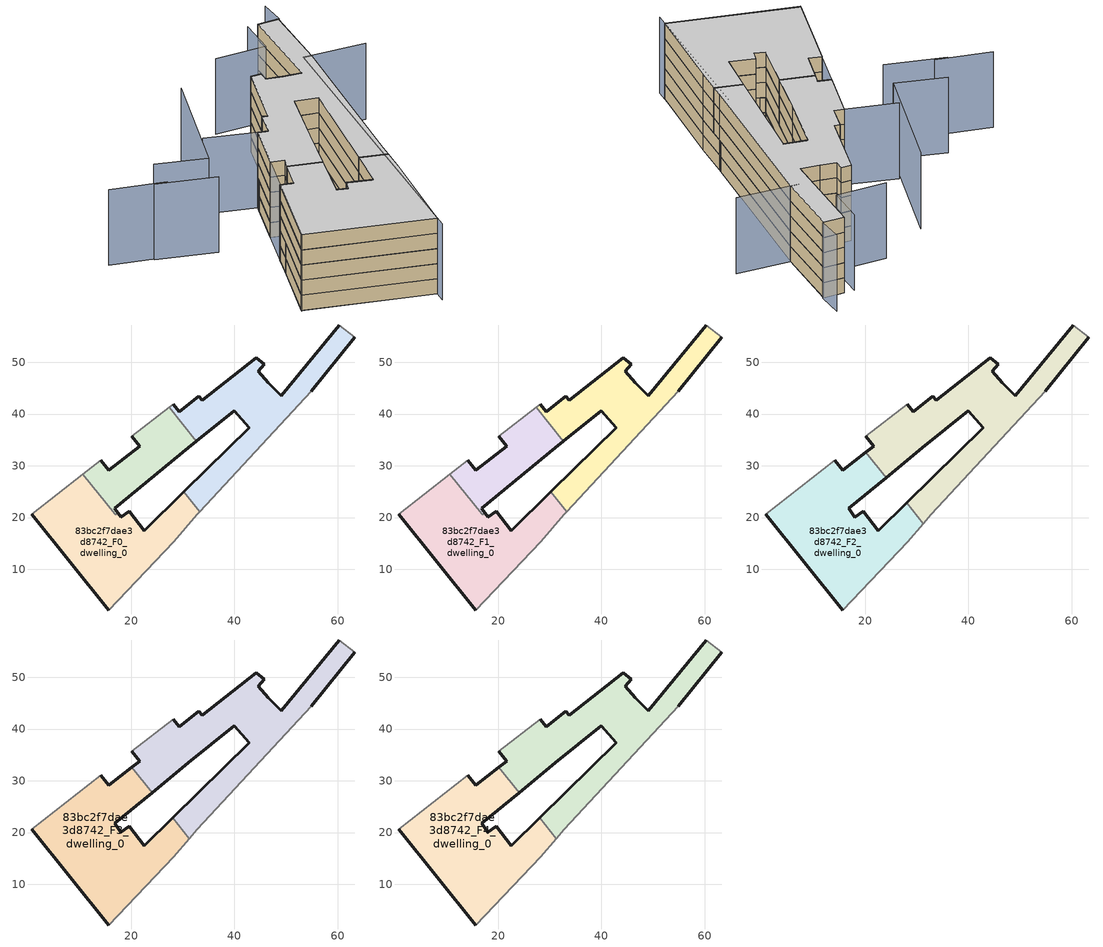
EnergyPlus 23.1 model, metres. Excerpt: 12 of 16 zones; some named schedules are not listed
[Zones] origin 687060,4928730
83bc2f7dae3d8742_F0_dwelling_0
 floor ground (EU_floor_Construction): 28.24,15.36 32.85,20.59 33.3,21.08 30.18,24.96 22.54,17.43 19.67,21.21 18.06,20.07 17.98,20.19 17.81,20.43 17.48,20.89 17.02,20.52 10.72,28.34 0.79,20.61 15.67,2.12 z0
 wall outside (EU_wall_Construction): 15.67,2.12 0.79,20.61 / 17.48,20.89 17.81,20.43 17.98,20.19 18.06,20.07 19.67,21.21 22.54,17.43 30.18,24.96 z0:3
 wall to 83bc2f7dae3d8742_F0_dwelling_2 (EU_wall_Construction): 30.18,24.96 33.3,21.08 z0:3
 wall adiabatic (EU_wall_Construction): 33.3,21.08 32.85,20.59 28.24,15.36 15.67,2.12 / 0.79,20.61 10.72,28.34 z0:3
 wall to 83bc2f7dae3d8742_F0_dwelling_1 (EU_wall_Construction): 10.72,28.34 16.82,20.77 16.83,20.75 17.02,20.52 17.48,20.89 z0:3
83bc2f7dae3d8742_F0_dwelling_1
 floor ground (EU_floor_Construction): 31.08,33.46 32.64,34.73 27.36,41.29 20.17,35.7 21.7,33.77 15.69,29.12 14.19,31.05 10.72,28.34 16.82,20.77 16.83,20.75 17.02,20.52 17.48,20.89 16.96,21.63 16.88,21.75 z0
 wall outside (EU_wall_Construction): 14.19,31.05 15.69,29.12 21.7,33.77 20.17,35.7 / 32.64,34.73 31.08,33.46 16.88,21.75 16.96,21.63 17.48,20.89 z0:3
 wall adiabatic (EU_wall_Construction): 10.72,28.34 14.19,31.05 / 20.17,35.7 27.36,41.29 z0:3
 wall to 83bc2f7dae3d8742_F0_dwelling_2 (EU_wall_Construction): 27.36,41.29 32.64,34.73 z0:3
83bc2f7dae3d8742_F0_dwelling_2
 floor ground (EU_floor_Construction): 54.81,44.43 63.28,54.83 60.23,57.22 49.05,43.57 46.54,46.03 44.63,48.32 45.74,49.68 44.23,50.91 33.76,42.65 33.11,43.47 29.3,40.46 28.14,41.88 27.36,41.29 32.64,34.73 39.94,40.67 42.83,37.4 30.43,25.2 30.18,24.96 33.3,21.08 z0
 wall outside (EU_wall_Construction): 28.14,41.88 29.3,40.46 33.11,43.47 33.76,42.65 44.23,50.91 45.74,49.68 44.63,48.32 46.54,46.03 49.05,43.57 60.23,57.22 / 63.28,54.83 54.81,44.43 / 30.18,24.96 30.43,25.2 42.83,37.4 39.94,40.67 32.64,34.73 z0:3
 wall adiabatic (EU_wall_Construction): 27.36,41.29 28.14,41.88 / 60.23,57.22 63.28,54.83 / 54.81,44.43 33.3,21.08 z0:3
83bc2f7dae3d8742_F1_dwelling_0
 floor to 83bc2f7dae3d8742_F0_dwelling_0 (EU_floor_Construction): 28.24,15.36 32.85,20.59 33.3,21.08 30.18,24.96 22.54,17.43 19.67,21.21 18.06,20.07 17.98,20.19 17.81,20.43 17.48,20.89 17.02,20.52 10.72,28.34 0.79,20.61 15.67,2.12 z3
 wall outside (EU_wall_Construction): 15.67,2.12 0.79,20.61 / 17.48,20.89 17.81,20.43 17.98,20.19 18.06,20.07 19.67,21.21 22.54,17.43 30.18,24.96 z3:6
 wall to 83bc2f7dae3d8742_F1_dwelling_2 (EU_wall_Construction): 30.18,24.96 33.3,21.08 z3:6
 wall adiabatic (EU_wall_Construction): 33.3,21.08 32.85,20.59 28.24,15.36 15.67,2.12 / 0.79,20.61 10.72,28.34 z3:6
 wall to 83bc2f7dae3d8742_F1_dwelling_1 (EU_wall_Construction): 10.72,28.34 16.82,20.77 16.83,20.75 17.02,20.52 17.48,20.89 z3:6
83bc2f7dae3d8742_F1_dwelling_1
 floor to 83bc2f7dae3d8742_F0_dwelling_1 (EU_floor_Construction): 31.08,33.46 32.64,34.73 27.36,41.29 20.17,35.7 21.7,33.77 15.69,29.12 14.19,31.05 10.72,28.34 16.82,20.77 16.83,20.75 17.02,20.52 17.48,20.89 16.96,21.63 16.88,21.75 z3
 wall outside (EU_wall_Construction): 14.19,31.05 15.69,29.12 21.7,33.77 20.17,35.7 / 32.64,34.73 31.08,33.46 16.88,21.75 16.96,21.63 17.48,20.89 z3:6
 wall adiabatic (EU_wall_Construction): 10.72,28.34 14.19,31.05 / 20.17,35.7 27.36,41.29 z3:6
 wall to 83bc2f7dae3d8742_F1_dwelling_2 (EU_wall_Construction): 27.36,41.29 32.64,34.73 z3:6
83bc2f7dae3d8742_F1_dwelling_2
 floor to 83bc2f7dae3d8742_F0_dwelling_2 (EU_floor_Construction): 54.81,44.43 63.28,54.83 60.23,57.22 49.05,43.57 46.54,46.03 44.63,48.32 45.74,49.68 44.23,50.91 33.76,42.65 33.11,43.47 29.3,40.46 28.14,41.88 27.36,41.29 32.64,34.73 39.94,40.67 42.83,37.4 30.43,25.2 30.18,24.96 33.3,21.08 z3
 wall outside (EU_wall_Construction): 28.14,41.88 29.3,40.46 33.11,43.47 33.76,42.65 44.23,50.91 45.74,49.68 44.63,48.32 46.54,46.03 49.05,43.57 60.23,57.22 / 63.28,54.83 54.81,44.43 / 30.18,24.96 30.43,25.2 42.83,37.4 39.94,40.67 32.64,34.73 z3:6
 wall adiabatic (EU_wall_Construction): 27.36,41.29 28.14,41.88 / 60.23,57.22 63.28,54.83 / 54.81,44.43 33.3,21.08 z3:6
83bc2f7dae3d8742_F2_dwelling_0
 floor to 83bc2f7dae3d8742_F1_dwelling_0 (EU_floor_Construction): 28.24,15.36 31.29,18.82 28.04,22.85 22.54,17.43 19.67,21.21 18.06,20.07 17.98,20.19 17.81,20.43 17.48,20.89 17.02,20.52 10.72,28.34 0.79,20.61 15.67,2.12 z6
 floor to 83bc2f7dae3d8742_F1_dwelling_1 (EU_floor_Construction): 17.48,20.89 16.96,21.63 16.88,21.75 24.11,27.72 20.18,32.6 15.69,29.12 14.19,31.05 10.72,28.34 16.82,20.77 16.83,20.76 17.02,20.52 z6
 wall outside (EU_wall_Construction): 14.19,31.05 15.69,29.12 20.18,32.6 / 24.11,27.72 16.88,21.75 18.06,20.07 19.67,21.21 22.54,17.43 28.04,22.85 / 15.67,2.12 0.79,20.61 z6:9
 wall adiabatic (EU_wall_Construction): 0.79,20.61 14.19,31.05 / 31.29,18.82 28.24,15.36 15.67,2.12 z6:9
 wall to 83bc2f7dae3d8742_F2_dwelling_1 (EU_wall_Construction): 20.18,32.6 24.11,27.72 / 28.04,22.85 31.29,18.82 z6:9
83bc2f7dae3d8742_F2_dwelling_1
 floor to 83bc2f7dae3d8742_F1_dwelling_1 (EU_floor_Construction): 31.08,33.46 32.64,34.73 27.36,41.29 20.17,35.7 21.7,33.77 20.18,32.6 24.11,27.72 z6
 floor to 83bc2f7dae3d8742_F1_dwelling_2 (EU_floor_Construction): 54.81,44.43 63.28,54.83 60.23,57.22 49.05,43.57 46.54,46.03 44.63,48.32 45.74,49.68 44.23,50.91 33.76,42.65 33.11,43.47 29.3,40.46 28.14,41.88 27.36,41.29 32.64,34.73 39.94,40.67 42.83,37.4 30.24,25.02 30.18,24.96 33.3,21.08 z6
 floor to 83bc2f7dae3d8742_F1_dwelling_0 (EU_floor_Construction): 32.85,20.59 33.3,21.08 30.18,24.96 28.04,22.85 31.29,18.82 z6
 wall outside (EU_wall_Construction): 28.04,22.85 42.83,37.4 39.94,40.67 31.08,33.46 24.11,27.72 / 20.18,32.6 21.7,33.77 20.17,35.7 / 28.14,41.88 29.3,40.46 33.11,43.47 33.76,42.65 44.23,50.91 45.74,49.68 44.63,48.32 46.54,46.03 49.05,43.57 60.23,57.22 / 63.28,54.83 54.81,44.43 z6:9
 wall adiabatic (EU_wall_Construction): 20.17,35.7 28.14,41.88 / 60.23,57.22 63.28,54.83 / 54.81,44.43 32.85,20.59 31.29,18.82 z6:9
83bc2f7dae3d8742_F3_dwelling_0
 floor to 83bc2f7dae3d8742_F2_dwelling_0 (EU_floor_Construction): 28.24,15.36 31.29,18.82 28.04,22.85 22.54,17.43 19.67,21.21 18.06,20.07 16.88,21.75 24.11,27.72 20.18,32.6 15.69,29.12 14.19,31.05 0.79,20.61 15.67,2.12 z9
 wall outside (EU_wall_Construction): 14.19,31.05 15.69,29.12 20.18,32.6 / 24.11,27.72 16.88,21.75 18.06,20.07 19.67,21.21 22.54,17.43 28.04,22.85 / 15.67,2.12 0.79,20.61 z9:12
 wall adiabatic (EU_wall_Construction): 0.79,20.61 14.19,31.05 / 31.29,18.82 28.24,15.36 15.67,2.12 z9:12
 wall to 83bc2f7dae3d8742_F3_dwelling_1 (EU_wall_Construction): 20.18,32.6 24.11,27.72 / 28.04,22.85 31.29,18.82 z9:12
83bc2f7dae3d8742_F3_dwelling_1
 floor to 83bc2f7dae3d8742_F2_dwelling_1 (EU_floor_Construction): 54.81,44.43 63.28,54.83 60.23,57.22 49.05,43.57 46.54,46.03 44.63,48.32 45.74,49.68 44.23,50.91 33.76,42.65 33.11,43.47 29.3,40.46 28.14,41.88 20.17,35.7 21.7,33.77 20.18,32.6 24.11,27.72 31.08,33.46 39.94,40.67 42.83,37.4 28.04,22.85 31.29,18.82 32.85,20.59 z9
 wall outside (EU_wall_Construction): 28.04,22.85 42.83,37.4 39.94,40.67 31.08,33.46 24.11,27.72 / 20.18,32.6 21.7,33.77 20.17,35.7 / 28.14,41.88 29.3,40.46 33.11,43.47 33.76,42.65 44.23,50.91 45.74,49.68 44.63,48.32 46.54,46.03 49.05,43.57 60.23,57.22 / 63.28,54.83 54.81,44.43 z9:12
 wall adiabatic (EU_wall_Construction): 20.17,35.7 28.14,41.88 / 60.23,57.22 63.28,54.83 / 54.81,44.43 32.85,20.59 31.29,18.82 z9:12
83bc2f7dae3d8742_F4_dwelling_0
 floor to 83bc2f7dae3d8742_F3_dwelling_0 (EU_floor_Construction): 28.24,15.36 31.29,18.82 28.04,22.85 22.54,17.43 19.67,21.21 18.06,20.07 16.88,21.75 24.11,27.72 20.18,32.6 15.69,29.12 14.19,31.05 0.79,20.61 15.67,2.12 z12
 wall outside (EU_wall_Construction): 14.19,31.05 15.69,29.12 20.18,32.6 / 24.11,27.72 16.88,21.75 18.06,20.07 19.67,21.21 22.54,17.43 28.04,22.85 / 15.67,2.12 0.79,20.61 z12:15
 wall adiabatic (EU_wall_Construction): 0.79,20.61 14.19,31.05 / 31.29,18.82 28.24,15.36 15.67,2.12 z12:15
 wall to 83bc2f7dae3d8742_F4_dwelling_1 (EU_wall_Construction): 20.18,32.6 24.11,27.72 / 28.04,22.85 31.29,18.82 z12:15
 ceiling to 83bc2f7dae3d8742_F5_dwelling_0 (EU_floor_Construction): 24.11,27.72 16.88,21.75 18.06,20.07 19.67,21.21 22.54,17.43 28.04,22.85 31.29,18.82 28.24,15.36 15.67,2.12 0.79,20.61 14.19,31.05 15.69,29.12 20.18,32.6 z15
83bc2f7dae3d8742_F4_dwelling_1
 floor to 83bc2f7dae3d8742_F3_dwelling_1 (EU_floor_Construction): 54.81,44.43 63.28,54.83 60.23,57.22 49.05,43.57 46.54,46.03 44.63,48.32 45.74,49.68 44.23,50.91 33.76,42.65 33.11,43.47 29.3,40.46 28.14,41.88 20.17,35.7 21.7,33.77 20.18,32.6 24.11,27.72 31.08,33.46 39.94,40.67 42.83,37.4 28.04,22.85 31.29,18.82 32.85,20.59 z12
 wall outside (EU_wall_Construction): 28.04,22.85 42.83,37.4 39.94,40.67 31.08,33.46 24.11,27.72 / 20.18,32.6 21.7,33.77 20.17,35.7 / 28.14,41.88 29.3,40.46 33.11,43.47 33.76,42.65 44.23,50.91 45.74,49.68 44.63,48.32 46.54,46.03 49.05,43.57 60.23,57.22 / 63.28,54.83 54.81,44.43 z12:15
 wall adiabatic (EU_wall_Construction): 20.17,35.7 28.14,41.88 / 60.23,57.22 63.28,54.83 / 54.81,44.43 32.85,20.59 31.29,18.82 z12:15
 ceiling to 83bc2f7dae3d8742_F5_dwelling_1 (EU_floor_Construction): 63.28,54.83 54.81,44.43 32.85,20.59 31.29,18.82 28.04,22.85 42.83,37.4 39.94,40.67 31.08,33.46 24.11,27.72 20.18,32.6 21.7,33.77 20.17,35.7 28.14,41.88 29.3,40.46 33.11,43.47 33.76,42.65 44.23,50.91 45.74,49.68 44.63,48.32 46.54,46.03 49.05,43.57 60.23,57.22 z15
shading: 14.33,0.59 53.7,45.55 / 53.7,45.55 62.41,37.92 / 22.24,49.46 28.13,41.88 / 28.13,41.88 0.66,20.51 / 5.14,50.37 12.08,41.53 / 35.55,59.8 16.77,45.68 / 16.77,45.68 11.06,53.28 / 58.76,58.42 54.22,52.84 / 54.22,52.84 46.96,58.75 / 6.75,48.73 0.17,56.56 / 66.19,58.61 63.44,54.72 z0:15
[Building]
EU S2 Campaign: North Axis=0; Terrain=City; Solar Distribution=FullExterior
[Site:Location]
Bologna: Latitude=44.5; Longitude=11.25; Time Zone=1; Elevation=37
[SizingPeriod:WeatherFileDays]
AnnualSizingPeriod: Begin Month=1; Begin Day of Month=1; End Month=12; End Day of Month=31; Day of Week for Start Day=Monday; Use Weather File Daylight Saving Period=No; Use Weather File Rain and Snow Indicators=No
[MATERIAL]
EU_InternalMass_Material: Roughness=MediumRough; Thickness=0.1; Conductivity=1; Density=1800; Specific Heat=900; Thermal Absorptance=0.9; Solar Absorptance=0.7; Visible Absorptance=0.7
[MATERIAL:NOMASS] Roughness=MediumRough; Thermal Absorptance=0.9; Solar Absorptance=0.7; Visible Absorptance=0.7
Name | Thermal Resistance
EU_wall_NoMass | 0.905828
EU_floor_NoMass | 0.67114
[CONSTRUCTION]
EU_wall_Construction: EU_wall_NoMass
EU_floor_Construction: EU_floor_NoMass
EU_InternalMass_Construction: EU_InternalMass_Material
[ZONE] Type=1; Multiplier=1; Ceiling Height=autocalculate; Floor Area=autocalculate; Part of Total Floor Area=Yes
Name | Volume
83bc2f7dae3d8742_F0_dwelling_0; 83bc2f7dae3d8742_F1_dwelling_0 | 1109.02
83bc2f7dae3d8742_F2_dwelling_0; 83bc2f7dae3d8742_F3_dwelling_0; 83bc2f7dae3d8742_F4_dwelling_0 | 1290.95
83bc2f7dae3d8742_F0_dwelling_1; 83bc2f7dae3d8742_F1_dwelling_1 | 496.896
83bc2f7dae3d8742_F2_dwelling_1; 83bc2f7dae3d8742_F3_dwelling_1; 83bc2f7dae3d8742_F4_dwelling_1 | 1290.94
83bc2f7dae3d8742_F0_dwelling_2; 83bc2f7dae3d8742_F1_dwelling_2 | 975.97
[INTERNALMASS] Construction=EU_InternalMass_Construction
Name | Zone or ZoneList | Surface Area
83bc2f7dae3d8742_F0_dwelling_0_EU_InternalMass | 83bc2f7dae3d8742_F0_dwelling_0 | 369.678
83bc2f7dae3d8742_F0_dwelling_1_EU_InternalMass | 83bc2f7dae3d8742_F0_dwelling_1 | 165.635
83bc2f7dae3d8742_F0_dwelling_2_EU_InternalMass | 83bc2f7dae3d8742_F0_dwelling_2 | 325.31
83bc2f7dae3d8742_F1_dwelling_0_EU_InternalMass | 83bc2f7dae3d8742_F1_dwelling_0 | 369.678
83bc2f7dae3d8742_F1_dwelling_1_EU_InternalMass | 83bc2f7dae3d8742_F1_dwelling_1 | 165.635
83bc2f7dae3d8742_F1_dwelling_2_EU_InternalMass | 83bc2f7dae3d8742_F1_dwelling_2 | 325.31
83bc2f7dae3d8742_F2_dwelling_0_EU_InternalMass | 83bc2f7dae3d8742_F2_dwelling_0 | 430.316
83bc2f7dae3d8742_F2_dwelling_1_EU_InternalMass | 83bc2f7dae3d8742_F2_dwelling_1 | 430.314
83bc2f7dae3d8742_F3_dwelling_0_EU_InternalMass | 83bc2f7dae3d8742_F3_dwelling_0 | 430.316
83bc2f7dae3d8742_F3_dwelling_1_EU_InternalMass | 83bc2f7dae3d8742_F3_dwelling_1 | 430.314
83bc2f7dae3d8742_F4_dwelling_0_EU_InternalMass | 83bc2f7dae3d8742_F4_dwelling_0 | 430.316
83bc2f7dae3d8742_F4_dwelling_1_EU_InternalMass | 83bc2f7dae3d8742_F4_dwelling_1 | 430.314
[OTHEREQUIPMENT] Fuel Type=Electricity; Design Level Calculation Method=Watts/Area; Power per Zone Floor Area=1; Fraction Latent=0; Fraction Radiant=0; Fraction Lost=0; Carbon Dioxide Generation Rate=0; EndUse Subcategory=EU_Step8_InternalGains
Name | Zone or ZoneList or Space or SpaceList | Schedule
EU_Step8_InternalGain_83bc2f7dae3d8742_F0_dwelling_0_f000 | 83bc2f7dae3d8742_F0_dwelling_0 | EU_Step8_GainSchedule_83bc2f7dae3d8742_F0_dwelling_0_f000
EU_Step8_InternalGain_83bc2f7dae3d8742_F0_dwelling_1_f000 | 83bc2f7dae3d8742_F0_dwelling_1 | EU_Step8_GainSchedule_83bc2f7dae3d8742_F0_dwelling_1_f000
EU_Step8_InternalGain_83bc2f7dae3d8742_F0_dwelling_2_f000 | 83bc2f7dae3d8742_F0_dwelling_2 | EU_Step8_GainSchedule_83bc2f7dae3d8742_F0_dwelling_2_f000
EU_Step8_InternalGain_83bc2f7dae3d8742_F1_dwelling_0_f000 | 83bc2f7dae3d8742_F1_dwelling_0 | EU_Step8_GainSchedule_83bc2f7dae3d8742_F1_dwelling_0_f000
EU_Step8_InternalGain_83bc2f7dae3d8742_F1_dwelling_1_f000 | 83bc2f7dae3d8742_F1_dwelling_1 | EU_Step8_GainSchedule_83bc2f7dae3d8742_F1_dwelling_1_f000
EU_Step8_InternalGain_83bc2f7dae3d8742_F1_dwelling_2_f000 | 83bc2f7dae3d8742_F1_dwelling_2 | EU_Step8_GainSchedule_83bc2f7dae3d8742_F1_dwelling_2_f000
EU_Step8_InternalGain_83bc2f7dae3d8742_F2_dwelling_0_f000 | 83bc2f7dae3d8742_F2_dwelling_0 | EU_Step8_GainSchedule_83bc2f7dae3d8742_F2_dwelling_0_f000
EU_Step8_InternalGain_83bc2f7dae3d8742_F2_dwelling_1_f000 | 83bc2f7dae3d8742_F2_dwelling_1 | EU_Step8_GainSchedule_83bc2f7dae3d8742_F2_dwelling_1_f000
EU_Step8_InternalGain_83bc2f7dae3d8742_F3_dwelling_0_f000 | 83bc2f7dae3d8742_F3_dwelling_0 | EU_Step8_GainSchedule_83bc2f7dae3d8742_F3_dwelling_0_f000
EU_Step8_InternalGain_83bc2f7dae3d8742_F3_dwelling_1_f000 | 83bc2f7dae3d8742_F3_dwelling_1 | EU_Step8_GainSchedule_83bc2f7dae3d8742_F3_dwelling_1_f000
EU_Step8_InternalGain_83bc2f7dae3d8742_F4_dwelling_0_f000 | 83bc2f7dae3d8742_F4_dwelling_0 | EU_Step8_GainSchedule_83bc2f7dae3d8742_F4_dwelling_0_f000
EU_Step8_InternalGain_83bc2f7dae3d8742_F4_dwelling_1_f000 | 83bc2f7dae3d8742_F4_dwelling_1 | EU_Step8_GainSchedule_83bc2f7dae3d8742_F4_dwelling_1_f000
[ZONEVENTILATION:DESIGNFLOWRATE] Schedule=EU_AlwaysOn; Design Flow Rate Calculation Method=AirChanges/Hour; Air Changes per Hour=0.73129; Ventilation Type=Natural; Fan Pressure Rise=0; Fan Total Efficiency=1; Constant Term Coefficient=1; Temperature Term Coefficient=0; Velocity Term Coefficient=0; Velocity Squared Term Coefficient=0; Minimum Indoor Temperature=-100; Maximum Indoor Temperature=100; Delta Temperature=-100; Minimum Outdoor Temperature=-100; Maximum Outdoor Temperature=100; Maximum Wind Speed=40
Name | Zone or ZoneList or Space or SpaceList
EU_ConstantAir_83bc2f7dae3d8742_F0_dwelling_0 | 83bc2f7dae3d8742_F0_dwelling_0
EU_ConstantAir_83bc2f7dae3d8742_F0_dwelling_1 | 83bc2f7dae3d8742_F0_dwelling_1
EU_ConstantAir_83bc2f7dae3d8742_F0_dwelling_2 | 83bc2f7dae3d8742_F0_dwelling_2
EU_ConstantAir_83bc2f7dae3d8742_F1_dwelling_0 | 83bc2f7dae3d8742_F1_dwelling_0
EU_ConstantAir_83bc2f7dae3d8742_F1_dwelling_1 | 83bc2f7dae3d8742_F1_dwelling_1
EU_ConstantAir_83bc2f7dae3d8742_F1_dwelling_2 | 83bc2f7dae3d8742_F1_dwelling_2
EU_ConstantAir_83bc2f7dae3d8742_F2_dwelling_0 | 83bc2f7dae3d8742_F2_dwelling_0
EU_ConstantAir_83bc2f7dae3d8742_F2_dwelling_1 | 83bc2f7dae3d8742_F2_dwelling_1
EU_ConstantAir_83bc2f7dae3d8742_F3_dwelling_0 | 83bc2f7dae3d8742_F3_dwelling_0
EU_ConstantAir_83bc2f7dae3d8742_F3_dwelling_1 | 83bc2f7dae3d8742_F3_dwelling_1
EU_ConstantAir_83bc2f7dae3d8742_F4_dwelling_0 | 83bc2f7dae3d8742_F4_dwelling_0
EU_ConstantAir_83bc2f7dae3d8742_F4_dwelling_1 | 83bc2f7dae3d8742_F4_dwelling_1
[HVACTEMPLATE:THERMOSTAT] Constant Heating Setpoint=20; Constant Cooling Setpoint=50
EU_HeatOnly_83bc2f7dae3d8742_F0_dwelling_0; EU_HeatOnly_83bc2f7dae3d8742_F0_dwelling_1; EU_HeatOnly_83bc2f7dae3d8742_F0_dwelling_2; EU_HeatOnly_83bc2f7dae3d8742_F1_dwelling_0; EU_HeatOnly_83bc2f7dae3d8742_F1_dwelling_1; EU_HeatOnly_83bc2f7dae3d8742_F1_dwelling_2; EU_HeatOnly_83bc2f7dae3d8742_F2_dwelling_0; EU_HeatOnly_83bc2f7dae3d8742_F2_dwelling_1; EU_HeatOnly_83bc2f7dae3d8742_F3_dwelling_0; EU_HeatOnly_83bc2f7dae3d8742_F3_dwelling_1; EU_HeatOnly_83bc2f7dae3d8742_F4_dwelling_0; EU_HeatOnly_83bc2f7dae3d8742_F4_dwelling_1; EU_HeatOnly_83bc2f7dae3d8742_F5_dwelling_0; EU_HeatOnly_83bc2f7dae3d8742_F5_dwelling_1; EU_HeatOnly_83bc2f7dae3d8742_F6_dwelling_0; EU_HeatOnly_83bc2f7dae3d8742_F6_dwelling_1
[HVACTEMPLATE:ZONE:IDEALLOADSAIRSYSTEM] System Availability Schedule=EU_AlwaysOn; Maximum Heating Supply Air Temperature=50; Minimum Cooling Supply Air Temperature=13; Maximum Heating Supply Air Humidity Ratio=0.0156; Minimum Cooling Supply Air Humidity Ratio=0.0077; Heating Limit=NoLimit; Cooling Limit=NoLimit; Heating Availability Schedule=EU_AlwaysOn; Cooling Availability Schedule=EU_CoolingOff; Dehumidification Control Type=ConstantSensibleHeatRatio; Cooling Sensible Heat Ratio=0.7; Dehumidification Setpoint=60; Humidification Control Type=None; Humidification Setpoint=30; Outdoor Air Method=None; Outdoor Air Flow Rate per Person=0.00944; Outdoor Air Flow Rate per Zone Floor Area=0; Outdoor Air Flow Rate per Zone=0; Demand Controlled Ventilation Type=None; Outdoor Air Economizer Type=NoEconomizer; Heat Recovery Type=None; Sensible Heat Recovery Effectiveness=0.7; Latent Heat Recovery Effectiveness=0.65
Name | Template Thermostat
83bc2f7dae3d8742_F0_dwelling_0 | EU_HeatOnly_83bc2f7dae3d8742_F0_dwelling_0
83bc2f7dae3d8742_F0_dwelling_1 | EU_HeatOnly_83bc2f7dae3d8742_F0_dwelling_1
83bc2f7dae3d8742_F0_dwelling_2 | EU_HeatOnly_83bc2f7dae3d8742_F0_dwelling_2
83bc2f7dae3d8742_F1_dwelling_0 | EU_HeatOnly_83bc2f7dae3d8742_F1_dwelling_0
83bc2f7dae3d8742_F1_dwelling_1 | EU_HeatOnly_83bc2f7dae3d8742_F1_dwelling_1
83bc2f7dae3d8742_F1_dwelling_2 | EU_HeatOnly_83bc2f7dae3d8742_F1_dwelling_2
83bc2f7dae3d8742_F2_dwelling_0 | EU_HeatOnly_83bc2f7dae3d8742_F2_dwelling_0
83bc2f7dae3d8742_F2_dwelling_1 | EU_HeatOnly_83bc2f7dae3d8742_F2_dwelling_1
83bc2f7dae3d8742_F3_dwelling_0 | EU_HeatOnly_83bc2f7dae3d8742_F3_dwelling_0
83bc2f7dae3d8742_F3_dwelling_1 | EU_HeatOnly_83bc2f7dae3d8742_F3_dwelling_1
